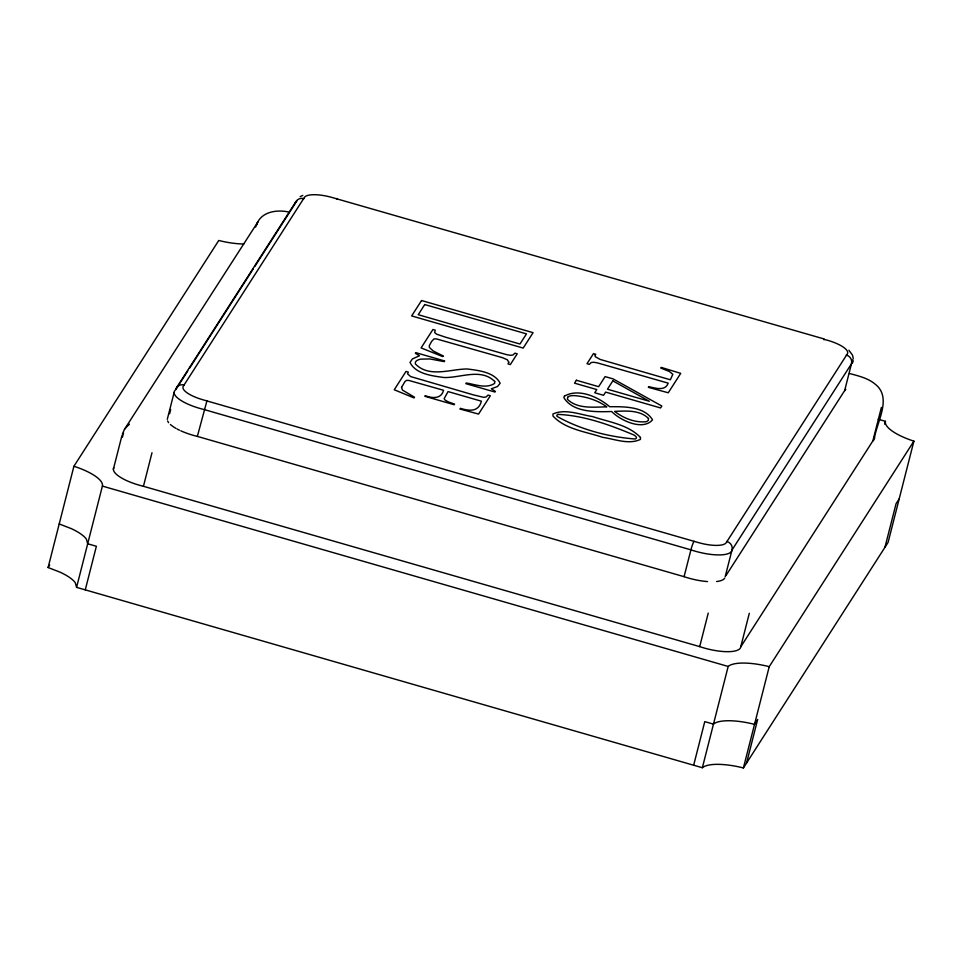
<?xml version="1.0" encoding="UTF-8"?>
<svg xmlns="http://www.w3.org/2000/svg" width="962" height="962" viewBox="0 0 962 962"><rect width="100%" height="100%" fill="white"/><g stroke="black" fill="none" stroke-linecap="round" stroke-linejoin="round"><path stroke-width="1.44" d="M878.21 419.24L885.425 421.32A40.897 12.506 14.3 0 0 913.9 441.149L888.082 542.424L743.41 767.953A40.897 12.506 14.3 0 0 702.356 767.736L76.575 587.361L75.276 582.731A40.897 12.506 14.3 0 0 60.173 572.222L48.1 567.532L73.918 466.257L218.759 240.476L222.763 241.426A40.897 12.506 14.3 0 0 243.831 243.975M823.941 339.706L823.977 338.925L332.143 197.499A24.832 7.588 14.3 0 0 304.449 197.354L183.261 386.267A24.832 7.588 14.3 0 0 202.465 399.639L698.472 542.604A24.832 7.588 14.3 0 0 726.178 542.748L847.366 353.836A24.832 7.588 14.3 0 0 828.162 340.464L823.688 339.261M76.575 587.361L102.393 486.087A40.897 12.506 14.3 0 0 73.918 466.257M113.384 469.167L121.933 435.642M122.451 437.121L123.521 432.936M85.269 589.862L96.38 546.272L87.686 543.77L86.388 539.141A40.897 12.506 14.3 0 0 71.284 528.619L59.211 523.941M874.121 436.604A32.131 9.824 14.3 0 1 872.847 440.933L740.752 646.837A32.131 9.824 14.3 0 1 699.699 646.62L143.446 486.291L151.996 452.753M167.292 419.276L174.134 392.448M169.601 413.744L170.683 409.511M707.563 581.577A32.131 9.824 14.3 0 1 684.078 576.683L197.354 436.399L206.938 400.841M684.078 576.683L690.92 549.855A7.023 0.89 -73.3 0 1 694.107 541.257M699.699 646.62L708.248 613.083M725.132 576.899L731.974 550.072L851.478 363.768A32.131 9.824 14.3 0 0 852.765 359.439M693.662 765.223L704.773 721.632L713.467 724.133A40.897 12.506 14.3 0 1 754.521 724.35L757.671 719.444L746.56 763.046M702.356 767.736L728.174 666.45A40.897 12.506 14.3 0 1 769.227 666.666L913.9 441.149M740.752 646.837L749.302 613.299M743.41 767.953L769.227 666.666M725.937 575.637L844.648 390.608L851.478 363.768A7.023 6.626 38 0 0 846.283 355.002M872.847 440.933L881.396 407.395M874.434 438.227C876.815 421.729 892.652 397.378 874.879 383.934C867.628 377.922 858.26 375.926 849.422 373.46M884.691 424.206L885.425 421.32M884.944 547.33L896.055 503.727L899.193 498.833M255.615 227.02L257.792 222.078L124.531 429.244L122.354 434.187M256.71 224.374C261.219 211.736 276.611 209.475 288.179 211.917M48.1 567.532L49.675 565.091M176.359 388.035L295.863 201.731M187.83 370.863L175.721 389.742A32.131 9.824 14.3 0 0 204.197 409.572L690.92 549.855A32.131 9.824 14.3 0 0 731.974 550.072A7.023 6.662 27 0 0 726.683 541.426M189.454 368.35L253.246 268.903M254.858 266.378L295.238 203.451A32.131 9.824 14.3 0 1 297.066 200.817M124.531 429.244L129.329 424.062L128.211 425.276M300.168 196.645L302.802 195.406M102.393 486.087L728.174 666.45M848.881 350.24L852.452 355.038L853.27 358.357M295.238 203.439A7.023 6.662 27 0 1 303.932 198.677M175.974 388.864A7.023 6.626 38 0 1 184.343 385.101M845.802 389.357A32.131 9.824 14.3 0 1 844.648 390.608M336.52 198.845A7.023 0.89 -73.3 0 1 337.061 198.713M724.578 578.318A32.131 9.824 14.3 0 1 716.594 581.517M197.354 436.399A32.131 9.824 14.3 0 1 180.784 430.808M179.485 430.206A32.131 9.824 14.3 0 1 177.044 428.968M175.902 428.343A32.131 9.824 14.3 0 1 170.418 424.531M168.663 422.667A32.131 9.824 14.3 0 1 167.604 420.899M143.446 486.291A32.131 9.824 14.3 0 1 113.805 467.712M401.551 387.349L402.441 390.067L414.526 397.21L414.069 397.919L394.252 389.766L406 371.44L408.309 372.102L407.599 373.869L410.666 376.575L473.472 394.913L483.645 397.318L486.063 397.005L488.035 395.081L490.331 395.743L478.571 414.069L459.932 409.018L460.377 408.333C468.939 410.966 478.523 412.361 481.385 401.19L448.051 391.582L444.155 398.665L445.129 400.156L448.629 402.008L454.557 404.076L454.136 404.725L424.783 396.26L425.204 395.61C431.926 398.328 441.317 399.35 443.518 390.271L408.814 380.435L406.577 380.375L405.002 381.505L401.551 387.349M595.225 355.134L595.201 356.661L600.168 359.439L670.346 379.774L672.823 374.302L669.287 371.428L660.702 368.037L661.134 367.376L680.723 373.352L668.265 392.773L648.328 387.337L648.749 386.664C654.954 387.963 665.295 391.618 668.181 383.141L597.366 362.878L593.758 362.253L591.245 362.53L589.297 364.382L587 363.72L593.47 353.631L595.767 354.293L595.225 355.134M640.476 437.457L640.415 439.406C628.763 444.973 614.574 439.045 602.477 437.301C585.87 431.637 565.524 429.449 553.006 416.077L552.97 413.985C565.307 408.405 580.026 414.646 592.76 416.618C608.874 422.077 628.306 424.603 640.476 437.457M494.721 381.445L494.636 383.393C486.303 388.973 475.252 384.439 466.233 382.996L465.812 383.646L494.985 392.051L495.394 391.414L491.317 388.804L497.558 386.508L500.156 383.225C494.372 372.053 478.547 370.466 467.207 368.963C450.408 369.035 429.244 378.078 415.452 364.021A27.104 8.285 14.3 0 1 420.899 359.139L429.906 358.934L444.276 361.628L444.697 360.978L415.776 352.645L415.368 353.294L419.468 355.748L412.397 358.946L410.016 362.433C415.8 374.194 432.359 375.841 444.107 377.537C460.75 377.946 480.928 367.833 494.721 381.445M648.484 418.482L648.352 420.37L646.404 421.705C635.064 422.919 623.532 418.242 614.622 411.387C625.853 410.942 639.85 409.728 648.484 418.482M567.616 397.366L567.472 399.35C577.693 409.295 593.855 406.974 606.842 406.866C597.462 400.096 585.906 396.572 574.458 395.61A15.091 4.618 14.3 0 0 567.616 397.366M564.441 396.116L563.888 397.703C573.087 412.662 595.959 411.989 611.664 411.52C620.262 420.382 642.7 431.156 652.525 419.853C644.48 406.265 623.809 406.637 609.728 406.722C598.22 396.921 578.679 388.011 564.441 396.116M508.778 362.229L508.02 363.913L510.329 364.574L517.231 353.812L514.935 353.15L512.914 355.026L510.317 355.291L506.613 354.653L445.695 337.241L436.736 334.223L434.68 332.611L435.209 330.17L432.912 329.509L421.091 347.919L442.676 356.553L443.482 356.096L433.177 350.962L429.401 347.486L429.305 345.671L431.553 341.498L433.922 338.949L436.267 338.852L502.621 357.72L507.419 359.836L508.778 362.229M421.572 300.529L411.64 315.921L523.196 348.076L533.08 332.672L421.572 300.529M424.735 304.557L418.242 314.706L519.973 344.023L526.479 333.886L424.735 304.557M576.382 380.255L574.53 383.153L596.789 389.562L594.744 392.761L603.571 395.298L605.627 392.111L660.593 407.948L661.832 406.024L613.071 378.896L605.11 376.599L598.653 386.676L576.382 380.255M612.83 380.868L607.479 389.213L649.326 401.274L612.83 380.868M558.032 414.406L556.854 415.175L556.998 416.354C580.206 429.545 608.573 436.964 635.209 438.997A10.221 3.127 14.3 0 0 633.898 434.98C609.944 424.927 584.15 415.512 558.032 414.406"/></g></svg>
